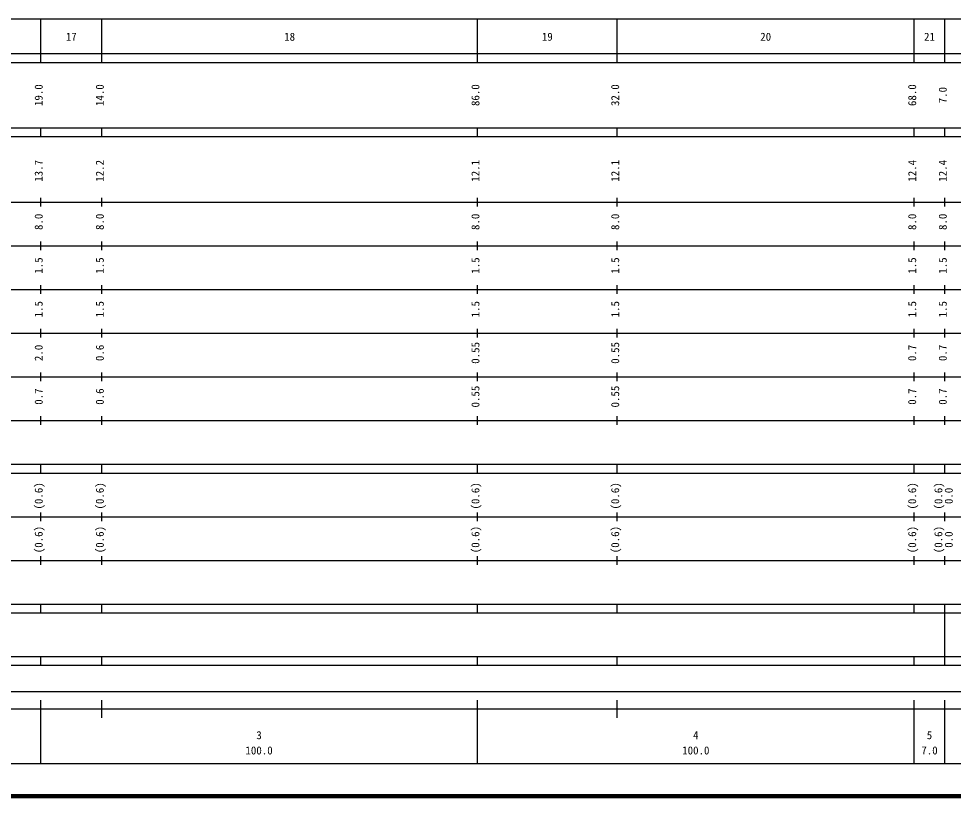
# Model space of a CAD drawing. Units: millimetres on the paper, enlarged 1000 times. Extents: x 40000 to 680000, y 20000 to 380000.
# Drawn here: x 262966 to 476954, y 20000 to 198000 of the extents above; entities that cross this region are included whole.
import ezdxf
from ezdxf.enums import TextEntityAlignment as Align

# ---------------------------------------------------------------- set-up
doc = ezdxf.new("R2010")
doc.units = ezdxf.units.MM
doc.header["$LTSCALE"] = 1000
doc.layers.add('M-TTL', color=2, linetype='Continuous', lineweight=140)
doc.layers.add('M-TTL-BAND', color=7, linetype='Continuous', lineweight=25)
doc.styles.add('ＭＳ ゴシック', font='')
doc.styles.get('ＭＳ ゴシック').set_extended_font_data('MS Gothic')

msp = doc.modelspace()

# ---------------------------------------------------------------- linework, layer by layer
at = {"layer": 'M-TTL'}
msp.add_line((40000, 20000), (680000, 20000), dxfattribs=at)
msp.add_line((40000, 20000), (680000, 20000), dxfattribs=at)
at = {"layer": 'M-TTL-BAND'}
for p, q in [((68000, 198000), (579000, 198000)), ((268000, 188000), (268000, 198000)), ((282000, 188000), (282000, 198000)), ((368000, 188000), (368000, 198000)), ((400000, 188000), (400000, 198000)), ((468000, 188000), (468000, 198000)), ((475000, 188000), (475000, 198000)), ((40000, 190000), (579000, 190000)), ((40000, 188000), (579000, 188000)), ((40000, 173000), (579000, 173000)), ((268000, 171000), (268000, 173000)), ((282000, 171000), (282000, 173000)), ((368000, 171000), (368000, 173000)), ((400000, 171000), (400000, 173000)), ((468000, 171000), (468000, 173000)), ((475000, 171000), (475000, 173000)), ((40000, 171000), (579000, 171000)), ((268000, 155000), (268000, 157000)), ((282000, 155000), (282000, 157000)), ((368000, 155000), (368000, 157000)), ((400000, 155000), (400000, 157000)), ((468000, 155000), (468000, 157000)), ((475000, 155000), (475000, 157000)), ((40000, 156000), (579000, 156000)), ((46000, 146000), (579000, 146000)), ((268000, 145000), (268000, 147000)), ((282000, 145000), (282000, 147000)), ((368000, 145000), (368000, 147000)), ((400000, 145000), (400000, 147000)), ((468000, 145000), (468000, 147000)), ((475000, 145000), (475000, 147000)), ((268000, 135000), (268000, 137000)), ((282000, 135000), (282000, 137000)), ((368000, 135000), (368000, 137000)), ((400000, 135000), (400000, 137000)), ((468000, 135000), (468000, 137000)), ((475000, 135000), (475000, 137000)), ((52000, 136000), (579000, 136000)), ((268000, 125000), (268000, 127000)), ((282000, 125000), (282000, 127000)), ((368000, 125000), (368000, 127000)), ((400000, 125000), (400000, 127000)), ((468000, 125000), (468000, 127000)), ((475000, 125000), (475000, 127000)), ((46000, 126000), (579000, 126000)), ((52000, 116000), (579000, 116000)), ((268000, 115000), (268000, 117000)), ((282000, 115000), (282000, 117000)), ((368000, 115000), (368000, 117000)), ((400000, 115000), (400000, 117000)), ((468000, 115000), (468000, 117000)), ((475000, 115000), (475000, 117000)), ((268000, 105000), (268000, 107000)), ((282000, 105000), (282000, 107000)), ((368000, 105000), (368000, 107000)), ((400000, 105000), (400000, 107000)), ((468000, 105000), (468000, 107000)), ((475000, 105000), (475000, 107000)), ((46000, 106000), (579000, 106000)), ((40000, 96000), (579000, 96000)), ((268000, 94000), (268000, 96000)), ((282000, 94000), (282000, 96000)), ((368000, 94000), (368000, 96000)), ((400000, 94000), (400000, 96000)), ((468000, 94000), (468000, 96000)), ((475000, 94000), (475000, 96000)), ((40000, 94000), (579000, 94000)), ((49000, 84000), (579000, 84000)), ((268000, 83000), (268000, 85000)), ((282000, 83000), (282000, 85000)), ((368000, 83000), (368000, 85000)), ((400000, 83000), (400000, 85000)), ((468000, 83000), (468000, 85000)), ((475000, 83000), (475000, 85000)), ((268000, 73000), (268000, 75000)), ((282000, 73000), (282000, 75000)), ((368000, 73000), (368000, 75000)), ((400000, 73000), (400000, 75000)), ((468000, 73000), (468000, 75000)), ((475000, 73000), (475000, 75000)), ((40000, 74000), (579000, 74000)), ((40000, 64000), (579000, 64000)), ((268000, 62000), (268000, 64000)), ((282000, 62000), (282000, 64000)), ((368000, 62000), (368000, 64000)), ((400000, 62000), (400000, 64000)), ((468000, 62000), (468000, 64000)), ((475000, 62000), (475000, 64000)), ((40000, 62000), (579000, 62000)), ((475000, 52000), (475000, 62000)), ((40000, 52000), (579000, 52000)), ((268000, 50000), (268000, 52000)), ((282000, 50000), (282000, 52000)), ((368000, 50000), (368000, 52000)), ((400000, 50000), (400000, 52000)), ((468000, 50000), (468000, 52000)), ((475000, 50000), (475000, 52000)), ((40000, 50000), (579000, 50000)), ((71000, 44000), (560000, 44000)), ((268000, 27500), (268000, 42000)), ((282000, 38000), (282000, 42000)), ((368000, 27500), (368000, 42000)), ((400000, 38000), (400000, 42000)), ((468000, 27500), (468000, 42000)), ((475000, 27500), (475000, 42000)), ((40000, 40000), (579000, 40000)), ((68000, 27500), (579000, 27500))]:
    msp.add_line(p, q, dxfattribs=at)

# ---------------------------------------------------------------- texts
at = {"layer": 'M-TTL-BAND', "style": 'ＭＳ ゴシック'}
for s, p in [('17', (275000, 192405)), ('18', (325000, 192405)), ('19', (384000, 192405)), ('20', (434000, 192405)), ('21', (471500, 192405)), ('3', (318000, 32523)), ('4', (418000, 32523)), ('5', (471500, 32523)), ('100.0', (318000, 29033)), ('100.0', (418000, 29033)), ('7.0', (471500, 29033))]:
    msp.add_text(s, height=1833, dxfattribs=at).set_placement(p, align=Align.BOTTOM_CENTER)
for s, p in [('19.0', (269000, 180500)), ('14.0', (283000, 180500)), ('86.0', (369000, 180500)), ('32.0', (401000, 180500)), ('68.0', (469000, 180500)), ('7.0', (476000, 180500)), ('13.7', (269000, 163174)), ('12.2', (283000, 163174)), ('12.1', (369000, 163174)), ('12.1', (401000, 163174)), ('12.4', (469000, 163174)), ('12.4', (476000, 163174)), ('8.0', (269000, 151500)), ('8.0', (283000, 151500)), ('8.0', (369000, 151500)), ('8.0', (401000, 151500)), ('8.0', (469000, 151500)), ('8.0', (476000, 151500)), ('1.5', (269000, 141500)), ('1.5', (283000, 141500)), ('1.5', (369000, 141500)), ('1.5', (401000, 141500)), ('1.5', (469000, 141500)), ('1.5', (476000, 141500)), ('1.5', (269000, 131500)), ('1.5', (283000, 131500)), ('1.5', (369000, 131500)), ('1.5', (401000, 131500)), ('1.5', (469000, 131500)), ('1.5', (476000, 131500)), ('2.0', (269000, 121500)), ('0.6', (283000, 121500)), ('0.55', (369000, 121500)), ('0.55', (401000, 121500)), ('0.7', (469000, 121500)), ('0.7', (476000, 121500)), ('0.55', (369000, 111500)), ('0.55', (401000, 111500)), ('0.7', (269000, 111500)), ('0.6', (283000, 111500)), ('0.7', (469000, 111500)), ('0.7', (476000, 111500)), ('(0.6)', (269000, 88764)), ('(0.6)', (283000, 88764)), ('(0.6)', (369000, 88764)), ('(0.6)', (401000, 88764)), ('(0.6)', (469000, 88764)), ('(0.6)', (475000, 88764)), ('0.0', (477370, 88764)), ('(0.6)', (269000, 78764)), ('(0.6)', (283000, 78764)), ('(0.6)', (369000, 78764)), ('(0.6)', (401000, 78764)), ('(0.6)', (469000, 78764)), ('(0.6)', (475000, 78764)), ('0.0', (477370, 78764))]:
    msp.add_text(s, height=1833, rotation=90, dxfattribs=at).set_placement(p, align=Align.BOTTOM_CENTER)

doc.saveas('drawing.dxf')
